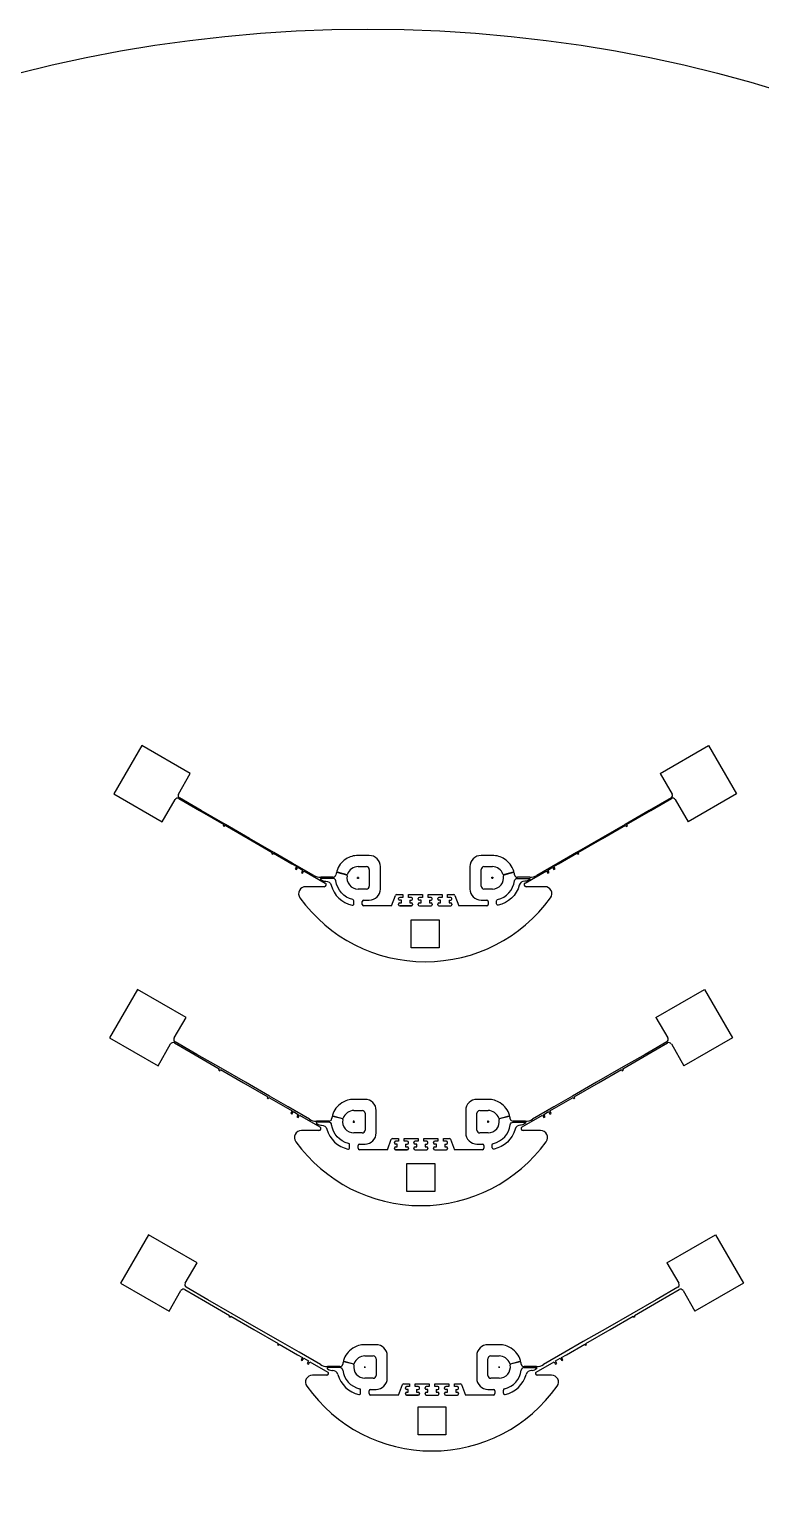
# Model space of a CAD drawing. Header units: feet. Extents: x -1170 to 123593, y -32664 to 67336.
# Drawn here: x 36718 to 62873, y 15252 to 67336 of the extents above; entities that cross this region are included whole.
import ezdxf

# ---------------------------------------------------------------- set-up
doc = ezdxf.new("R2010")
doc.units = ezdxf.units.FT
doc.header["$MEASUREMENT"] = 0
doc.linetypes.add('CENTER2', pattern=[1.125, 0.75, -0.125, 0.125, -0.125])
doc.layers.get('DEFPOINTS').update_dxf_attribs({"color": 255, "linetype": 'CONTINUOUS'})
doc.layers.add('5_DARK', color=255, linetype='CONTINUOUS')

# ---------------------------------------------------------------- blocks, each defined once
blk = doc.blocks.new('*U520')
at = {"layer": '5_DARK', "color": 0, "linetype": 'Continuous', "transparency": 16777216}
for p, q in [((-40, 0), (40, 0)), ((0, -40), (0, 40))]:
    blk.add_line(p, q, dxfattribs=at)
blk = doc.blocks.new('*U518')
at = {"layer": '5_DARK', "color": 0, "linetype": 'Continuous', "transparency": 16777216}
for p, q in [((-20, 0), (20, 0)), ((0, -20), (0, 20))]:
    blk.add_line(p, q, dxfattribs=at)
blk = doc.blocks.new('*U517')
at = {"layer": '5_DARK', "color": 0, "linetype": 'Continuous', "transparency": 16777216}
for p, q in [((-20, 0), (20, 0)), ((0, -20), (0, 20))]:
    blk.add_line(p, q, dxfattribs=at)
blk = doc.blocks.new('*U515')
at = {"layer": '5_DARK', "color": 0, "linetype": 'Continuous', "transparency": 16777216}
for p, q in [((-20, 0), (20, 0)), ((0, -20), (0, 20))]:
    blk.add_line(p, q, dxfattribs=at)
blk = doc.blocks.new('*U519')
at = {"layer": '5_DARK', "color": 0, "linetype": 'Continuous', "transparency": 16777216}
for p, q in [((-40, 0), (40, 0)), ((0, -40), (0, 40))]:
    blk.add_line(p, q, dxfattribs=at)
blk = doc.blocks.new('*U523')
at = {"layer": '5_DARK', "color": 0, "linetype": 'Continuous', "transparency": 16777216}
for p, q in [((-40, 0), (40, 0)), ((0, -40), (0, 40))]:
    blk.add_line(p, q, dxfattribs=at)
blk = doc.blocks.new('*U521')
at = {"layer": '5_DARK', "color": 0, "linetype": 'Continuous', "transparency": 16777216}
for p, q in [((-20, 0), (20, 0)), ((0, -20), (0, 20))]:
    blk.add_line(p, q, dxfattribs=at)
blk = doc.blocks.new('*U525')
at = {"layer": '5_DARK', "color": 0, "linetype": 'Continuous', "transparency": 16777216}
for p, q in [((-20, 0), (20, 0)), ((0, -20), (0, 20))]:
    blk.add_line(p, q, dxfattribs=at)
blk = doc.blocks.new('*U524')
at = {"layer": '5_DARK', "color": 0, "linetype": 'Continuous', "transparency": 16777216}
for p, q in [((-20, 0), (20, 0)), ((0, -20), (0, 20))]:
    blk.add_line(p, q, dxfattribs=at)
blk = doc.blocks.new('*U522')
at = {"layer": '5_DARK', "color": 0, "linetype": 'Continuous', "transparency": 16777216}
for p, q in [((-40, 0), (40, 0)), ((0, -40), (0, 40))]:
    blk.add_line(p, q, dxfattribs=at)

msp = doc.modelspace()

# ---------------------------------------------------------------- linework, layer by layer
at = {"layer": '5_DARK', "linetype": 'Continuous'}
for p, q in [((42052, 39987), (42477, 40724)), ((59274, 40724), (59699, 39987)), ((41477, 38991), (41937, 39788)), ((42074, 39825), (42810, 39400)), ((42868, 39401), (42089, 39851)), ((59663, 39851), (58883, 39401)), ((58942, 39400), (59678, 39825)), ((59814, 39788), (60274, 38991)), ((42810, 39400), (43676, 38900)), ((43734, 38901), (42868, 39401)), ((58883, 39401), (58017, 38901)), ((58076, 38900), (58942, 39400)), ((43676, 38900), (43651, 38857)), ((43651, 38857), (43694, 38832)), ((43676, 38900), (43676, 38900)), ((43694, 38832), (43719, 38875)), ((43719, 38875), (44542, 38400)), ((44600, 38401), (43734, 38901)), ((58017, 38901), (57151, 38401)), ((57210, 38400), (58032, 38875)), ((58032, 38875), (58057, 38832)), ((58057, 38832), (58101, 38857)), ((58101, 38857), (58076, 38900)), ((58076, 38900), (58076, 38900)), ((44542, 38400), (45408, 37900)), ((45466, 37901), (44600, 38401)), ((57151, 38401), (56285, 37901)), ((56343, 37900), (57210, 38400)), ((45408, 37900), (45383, 37857)), ((45383, 37857), (45426, 37832)), ((45408, 37900), (45408, 37900)), ((45426, 37832), (45451, 37875)), ((45429, 37836), (45429, 37836)), ((45451, 37875), (46108, 37496)), ((46123, 37522), (45466, 37901)), ((46890, 37079), (46123, 37522)), ((48876, 37792), (48476, 37792)), ((53276, 37792), (52876, 37792)), ((55628, 37522), (54861, 37079)), ((56285, 37901), (55628, 37522)), ((55628, 37522), (55628, 37522)), ((55643, 37496), (56300, 37875)), ((56300, 37875), (56325, 37832)), ((56323, 37836), (56323, 37836)), ((56325, 37832), (56368, 37857)), ((56368, 37857), (56343, 37900)), ((56343, 37900), (56343, 37900)), ((46108, 37496), (46108, 37496)), ((46108, 37496), (46281, 37396)), ((46281, 37396), (46231, 37309)), ((46231, 37309), (46274, 37284)), ((46274, 37284), (46324, 37371)), ((46324, 37371), (46498, 37271)), ((46498, 37271), (46448, 37184)), ((46448, 37184), (46491, 37159)), ((46491, 37159), (46541, 37246)), ((46541, 37246), (47304, 36805)), ((47584, 37012), (47140, 37012)), ((48068, 37090), (47720, 37184)), ((47725, 37203), (48074, 37110)), ((48476, 37392), (48776, 37392)), ((48876, 37292), (48876, 36692)), ((49276, 36592), (49276, 37392)), ((52476, 37392), (52476, 36592)), ((52876, 36692), (52876, 37292)), ((52976, 37392), (53276, 37392)), ((53678, 37110), (54026, 37203)), ((54031, 37184), (53683, 37090)), ((54611, 37012), (54168, 37012)), ((54447, 36805), (55210, 37246)), ((55210, 37246), (55260, 37159)), ((55254, 37271), (55427, 37371)), ((55304, 37184), (55254, 37271)), ((55260, 37159), (55304, 37184)), ((55427, 37371), (55477, 37284)), ((55470, 37396), (55643, 37496)), ((55520, 37309), (55470, 37396)), ((55477, 37284), (55520, 37309)), ((46976, 36675), (46601, 36675)), ((47269, 36675), (46976, 36675)), ((48776, 36592), (48476, 36592)), ((53276, 36592), (52976, 36592)), ((54776, 36675), (54482, 36675)), ((55150, 36675), (54776, 36675)), ((48626, 36042), (48626, 36142)), ((48676, 36192), (48876, 36192)), ((49676, 35992), (48676, 35992)), ((49676, 35992), (49816, 36366)), ((49853, 36392), (50076, 36392)), ((49926, 36232), (49926, 36252)), ((49926, 36032), (49926, 36052)), ((50076, 36292), (49966, 36292)), ((50026, 36192), (49966, 36192)), ((49966, 36092), (50026, 36092)), ((50386, 35992), (49966, 35992)), ((49966, 35992), (50386, 35992)), ((49966, 35992), (50386, 35992)), ((50026, 36092), (50026, 36192)), ((50076, 36392), (50076, 36292)), ((50276, 36292), (50276, 36392)), ((50276, 36392), (50526, 36392)), ((50386, 36292), (50276, 36292)), ((50326, 36192), (50326, 36092)), ((50326, 36192), (50386, 36192)), ((50326, 36092), (50386, 36092)), ((50426, 36232), (50426, 36252)), ((50426, 36052), (50426, 36032)), ((50526, 36392), (50776, 36392)), ((50626, 36232), (50626, 36252)), ((50626, 36032), (50626, 36052)), ((50776, 36292), (50666, 36292)), ((50726, 36192), (50666, 36192)), ((50666, 36092), (50726, 36092)), ((50726, 36092), (50726, 36192)), ((50776, 36392), (50776, 36292)), ((50976, 36292), (50976, 36392)), ((50976, 36392), (51226, 36392)), ((51086, 36292), (50976, 36292)), ((51026, 36192), (51026, 36092)), ((51026, 36192), (51086, 36192)), ((51026, 36092), (51086, 36092)), ((51126, 36232), (51126, 36252)), ((51126, 36052), (51126, 36032)), ((51226, 36392), (51476, 36392)), ((51326, 36232), (51326, 36252)), ((51326, 36032), (51326, 36052)), ((51476, 36292), (51366, 36292)), ((51426, 36192), (51366, 36192)), ((51366, 36092), (51426, 36092)), ((51426, 36092), (51426, 36192)), ((51476, 36392), (51476, 36292)), ((51676, 36292), (51676, 36392)), ((51676, 36392), (51898, 36392)), ((51786, 36292), (51676, 36292)), ((51726, 36192), (51726, 36092)), ((51726, 36192), (51786, 36192)), ((51726, 36092), (51786, 36092)), ((51826, 36232), (51826, 36252)), ((51826, 36052), (51826, 36032)), ((51935, 36366), (52076, 35992)), ((53076, 35992), (52076, 35992)), ((52876, 36192), (53076, 36192)), ((53126, 36142), (53126, 36042)), ((41901, 31268), (42326, 32004)), ((59123, 32004), (59548, 31268)), ((41326, 30272), (41776, 31051)), ((41912, 31088), (42648, 30663)), ((42717, 30681), (41937, 31131)), ((59511, 31131), (58732, 30681)), ((58800, 30663), (59536, 31088)), ((59673, 31051), (60123, 30272)), ((42648, 30663), (43514, 30163)), ((43583, 30181), (42717, 30681)), ((58732, 30681), (57866, 30181)), ((57934, 30163), (58800, 30663)), ((43514, 30163), (43489, 30120)), ((43489, 30120), (43533, 30095)), ((43514, 30163), (43514, 30163)), ((43533, 30095), (43558, 30138)), ((43558, 30138), (44380, 29663)), ((44449, 29681), (43583, 30181)), ((57866, 30181), (57000, 29681)), ((57068, 29663), (57891, 30138)), ((57891, 30138), (57916, 30095)), ((57916, 30095), (57959, 30120)), ((57959, 30120), (57934, 30163)), ((57934, 30163), (57934, 30163)), ((44380, 29663), (45246, 29163)), ((45315, 29181), (44449, 29681)), ((45972, 28802), (45315, 29181)), ((56134, 29181), (55477, 28802)), ((57000, 29681), (56134, 29181)), ((56202, 29163), (57068, 29663)), ((45246, 29163), (45221, 29120)), ((45221, 29120), (45265, 29095)), ((45246, 29163), (45246, 29163)), ((45265, 29095), (45290, 29138)), ((45277, 29116), (45277, 29116)), ((45290, 29138), (45947, 28759)), ((45947, 28759), (45947, 28759)), ((45947, 28759), (46120, 28659)), ((46739, 28359), (45972, 28802)), ((46120, 28659), (46070, 28572)), ((48724, 29072), (48324, 29072)), ((48324, 28672), (48624, 28672)), ((49124, 27872), (49124, 28672)), ((52324, 28672), (52324, 27872)), ((53124, 29072), (52724, 29072)), ((52824, 28672), (53124, 28672)), ((55477, 28802), (54709, 28359)), ((55329, 28659), (55502, 28759)), ((55379, 28572), (55329, 28659)), ((55477, 28802), (55477, 28802)), ((55502, 28759), (56159, 29138)), ((56159, 29138), (56184, 29095)), ((56171, 29116), (56171, 29116)), ((56184, 29095), (56227, 29120)), ((56227, 29120), (56202, 29163)), ((56202, 29163), (56202, 29163)), ((46070, 28572), (46113, 28547)), ((46113, 28547), (46163, 28634)), ((46163, 28634), (46336, 28534)), ((46336, 28534), (46286, 28447)), ((46286, 28447), (46330, 28422)), ((46330, 28422), (46380, 28509)), ((46380, 28509), (47112, 28086)), ((47432, 28292), (46989, 28292)), ((47917, 28371), (47569, 28464)), ((47574, 28483), (47922, 28390)), ((48724, 28572), (48724, 27972)), ((52724, 27972), (52724, 28572)), ((53526, 28390), (53874, 28483)), ((53880, 28464), (53531, 28371)), ((54459, 28292), (54016, 28292)), ((54336, 28086), (55069, 28509)), ((55069, 28509), (55119, 28422)), ((55112, 28534), (55285, 28634)), ((55162, 28447), (55112, 28534)), ((55119, 28422), (55162, 28447)), ((55285, 28634), (55335, 28547)), ((55335, 28547), (55379, 28572)), ((46824, 27955), (46450, 27955)), ((47077, 27955), (46824, 27955)), ((48624, 27872), (48324, 27872)), ((49524, 27272), (49664, 27646)), ((49702, 27672), (49924, 27672)), ((49924, 27672), (49924, 27572)), ((50124, 27572), (50124, 27672)), ((50124, 27672), (50374, 27672)), ((50374, 27672), (50624, 27672)), ((50624, 27672), (50624, 27572)), ((50824, 27572), (50824, 27672)), ((50824, 27672), (51074, 27672)), ((51074, 27672), (51324, 27672)), ((51324, 27672), (51324, 27572)), ((51524, 27572), (51524, 27672)), ((51524, 27672), (51746, 27672)), ((51784, 27646), (51924, 27272)), ((53124, 27872), (52824, 27872)), ((54624, 27955), (54371, 27955)), ((54998, 27955), (54624, 27955)), ((48474, 27322), (48474, 27422)), ((48524, 27472), (48724, 27472)), ((49524, 27272), (48524, 27272)), ((49774, 27512), (49774, 27532)), ((49774, 27312), (49774, 27332)), ((49924, 27572), (49814, 27572)), ((49874, 27472), (49814, 27472)), ((49814, 27372), (49874, 27372)), ((50234, 27272), (49814, 27272)), ((49814, 27272), (50234, 27272)), ((49814, 27272), (50234, 27272)), ((49874, 27372), (49874, 27472)), ((50234, 27572), (50124, 27572)), ((50174, 27472), (50174, 27372)), ((50174, 27472), (50234, 27472)), ((50174, 27372), (50234, 27372)), ((50274, 27512), (50274, 27532)), ((50274, 27332), (50274, 27312)), ((50474, 27512), (50474, 27532)), ((50474, 27312), (50474, 27332)), ((50624, 27572), (50514, 27572)), ((50574, 27472), (50514, 27472)), ((50514, 27372), (50574, 27372)), ((50574, 27372), (50574, 27472)), ((50934, 27572), (50824, 27572)), ((50874, 27472), (50874, 27372)), ((50874, 27472), (50934, 27472)), ((50874, 27372), (50934, 27372)), ((50974, 27512), (50974, 27532)), ((50974, 27332), (50974, 27312)), ((51174, 27512), (51174, 27532)), ((51174, 27312), (51174, 27332)), ((51324, 27572), (51214, 27572)), ((51274, 27472), (51214, 27472)), ((51214, 27372), (51274, 27372)), ((51274, 27372), (51274, 27472)), ((51634, 27572), (51524, 27572)), ((51574, 27472), (51574, 27372)), ((51574, 27472), (51634, 27472)), ((51574, 27372), (51634, 27372)), ((51674, 27512), (51674, 27532)), ((51674, 27332), (51674, 27312)), ((52924, 27272), (51924, 27272)), ((52724, 27472), (52924, 27472)), ((52974, 27422), (52974, 27322)), ((42294, 22495), (42719, 23231)), ((59516, 23231), (59941, 22495)), ((41719, 21499), (42144, 22235)), ((42281, 22271), (43017, 21846)), ((43110, 21908), (42331, 22358)), ((43976, 21408), (43110, 21908)), ((59125, 21908), (58259, 21408)), ((59905, 22358), (59125, 21908)), ((59219, 21846), (59955, 22271)), ((60091, 22235), (60516, 21499)), ((43017, 21846), (43883, 21346)), ((44842, 20908), (43976, 21408)), ((58259, 21408), (57393, 20908)), ((58353, 21346), (59219, 21846)), ((43883, 21346), (43858, 21303)), ((43858, 21303), (43901, 21278)), ((43883, 21346), (43883, 21346)), ((43901, 21278), (43926, 21321)), ((43926, 21321), (44749, 20846)), ((44749, 20846), (45615, 20346)), ((45708, 20408), (44842, 20908)), ((57393, 20908), (56527, 20408)), ((56621, 20346), (57487, 20846)), ((57487, 20846), (58309, 21321)), ((58309, 21321), (58334, 21278)), ((58334, 21278), (58378, 21303)), ((58378, 21303), (58353, 21346)), ((58353, 21346), (58353, 21346)), ((45615, 20346), (45590, 20303)), ((45615, 20346), (45615, 20346)), ((45633, 20278), (45658, 20321)), ((45658, 20321), (45658, 20321)), ((45658, 20321), (46315, 19942)), ((46365, 20029), (45708, 20408)), ((56527, 20408), (55870, 20029)), ((55920, 19942), (56577, 20321)), ((56577, 20321), (56577, 20321)), ((56577, 20321), (56602, 20278)), ((56646, 20303), (56621, 20346)), ((56621, 20346), (56621, 20346)), ((45590, 20303), (45633, 20278)), ((46315, 19942), (46488, 19842)), ((47132, 19586), (46365, 20029)), ((46488, 19842), (46438, 19756)), ((46482, 19731), (46532, 19817)), ((46532, 19817), (46705, 19717)), ((49118, 20299), (48718, 20299)), ((48718, 19899), (49018, 19899)), ((49118, 19799), (49118, 19199)), ((49518, 19099), (49518, 19899)), ((52718, 19899), (52718, 19099)), ((53518, 20299), (53118, 20299)), ((53118, 19199), (53118, 19799)), ((53218, 19899), (53518, 19899)), ((55870, 20029), (55103, 19586)), ((55531, 19717), (55704, 19817)), ((55704, 19817), (55754, 19731)), ((55747, 19842), (55920, 19942)), ((55797, 19756), (55747, 19842)), ((56602, 20278), (56646, 20303)), ((46438, 19756), (46482, 19731)), ((46705, 19717), (46655, 19631)), ((46655, 19631), (46698, 19606)), ((46698, 19606), (46748, 19692)), ((46748, 19692), (47390, 19321)), ((47826, 19519), (47382, 19519)), ((47382, 19441), (47448, 19404)), ((47826, 19479), (47392, 19479)), ((47541, 19379), (47561, 19379)), ((48311, 19598), (47962, 19691)), ((47968, 19710), (48316, 19617)), ((48698, 19499), (48738, 19499)), ((48698, 19499), (48738, 19499)), ((48718, 19479), (48718, 19519)), ((48718, 19479), (48718, 19519)), ((53498, 19499), (53538, 19499)), ((53498, 19499), (53538, 19499)), ((53518, 19479), (53518, 19519)), ((53518, 19479), (53518, 19519)), ((53920, 19617), (54268, 19710)), ((54273, 19691), (53925, 19598)), ((54853, 19519), (54410, 19519)), ((54410, 19479), (54843, 19479)), ((54695, 19379), (54674, 19379)), ((54853, 19441), (54788, 19404)), ((54845, 19321), (55487, 19692)), ((55487, 19692), (55537, 19606)), ((55581, 19631), (55531, 19717)), ((55537, 19606), (55581, 19631)), ((55754, 19731), (55797, 19756)), ((47218, 19210), (46845, 19210)), ((47360, 19210), (47218, 19210)), ((49018, 19099), (48718, 19099)), ((49918, 18499), (50058, 18873)), ((50096, 18899), (50318, 18899)), ((50168, 18739), (50168, 18759)), ((50318, 18799), (50208, 18799)), ((50318, 18899), (50318, 18799)), ((50518, 18799), (50518, 18899)), ((50518, 18899), (50768, 18899)), ((50628, 18799), (50518, 18799)), ((50668, 18739), (50668, 18759)), ((50768, 18899), (51018, 18899)), ((50868, 18739), (50868, 18759)), ((51018, 18799), (50908, 18799)), ((51018, 18899), (51018, 18799)), ((51218, 18799), (51218, 18899)), ((51218, 18899), (51468, 18899)), ((51328, 18799), (51218, 18799)), ((51368, 18739), (51368, 18759)), ((51468, 18899), (51718, 18899)), ((51568, 18739), (51568, 18759)), ((51718, 18799), (51608, 18799)), ((51718, 18899), (51718, 18799)), ((51918, 18799), (51918, 18899)), ((51918, 18899), (52140, 18899)), ((52028, 18799), (51918, 18799)), ((52068, 18739), (52068, 18759)), ((52178, 18873), (52318, 18499)), ((53518, 19099), (53218, 19099)), ((54976, 19210), (54875, 19210)), ((55390, 19210), (54976, 19210)), ((48568, 18570), (48568, 18673)), ((48868, 18549), (48868, 18649)), ((48918, 18699), (49118, 18699)), ((49918, 18499), (48918, 18499)), ((50168, 18539), (50168, 18559)), ((50268, 18699), (50208, 18699)), ((50208, 18599), (50268, 18599)), ((50208, 18499), (50628, 18499)), ((50628, 18499), (50208, 18499)), ((50208, 18499), (50628, 18499)), ((50268, 18599), (50268, 18699)), ((50568, 18699), (50568, 18599)), ((50568, 18699), (50628, 18699)), ((50568, 18599), (50628, 18599)), ((50668, 18559), (50668, 18539)), ((50868, 18539), (50868, 18559)), ((50968, 18699), (50908, 18699)), ((50908, 18599), (50968, 18599)), ((50968, 18599), (50968, 18699)), ((51268, 18699), (51268, 18599)), ((51268, 18699), (51328, 18699)), ((51268, 18599), (51328, 18599)), ((51368, 18559), (51368, 18539)), ((51568, 18539), (51568, 18559)), ((51668, 18699), (51608, 18699)), ((51608, 18599), (51668, 18599)), ((51668, 18599), (51668, 18699)), ((51968, 18699), (51968, 18599)), ((51968, 18699), (52028, 18699)), ((51968, 18599), (52028, 18599)), ((52068, 18559), (52068, 18539)), ((53318, 18499), (52318, 18499)), ((53118, 18699), (53318, 18699)), ((53368, 18649), (53368, 18549)), ((53668, 18570), (53668, 18673)), ((50618, 17076), (50618, 18076)), ((50618, 18076), (51618, 18076)), ((51618, 18076), (51618, 17076)), ((51618, 17076), (50618, 17076))]:
    msp.add_line(p, q, dxfattribs=at)
for points in [[(48287, 36214, -0.309211), (47683, 36885, 0.375565), (47584, 36972), (47150, 36972, 0.767327), (47140, 36934), (47206, 36897, 0.131652), (47299, 36872), (47319, 36872, -0.337188), (47512, 36725, 0.279115), (48265, 36014, 0.477796), (48326, 36063), (48326, 36165, 0.346237), (48287, 36214)], [(53464, 36214, 0.309211), (54068, 36885, -0.375565), (54168, 36972), (54601, 36972, -0.767327), (54611, 36934), (54546, 36897, -0.131652), (54452, 36872), (54432, 36872, 0.337188), (54239, 36725, -0.279115), (53486, 36014, -0.477796), (53426, 36063), (53426, 36165, -0.346237), (53464, 36214)], [(48136, 27494, -0.309211), (47531, 28165, 0.375565), (47432, 28252), (46999, 28252, 0.767327), (46989, 28215), (47054, 28177, 0.131652), (47147, 28152), (47168, 28152, -0.337188), (47360, 28005, 0.279115), (48114, 27294, 0.477796), (48174, 27343), (48174, 27446, 0.346237), (48136, 27494)], [(53312, 27494, 0.309211), (53917, 28165, -0.375565), (54016, 28252), (54450, 28252, -0.767327), (54460, 28215), (54394, 28177, -0.131652), (54301, 28152), (54281, 28152, 0.337188), (54088, 28005, -0.279115), (53335, 27294, -0.477796), (53274, 27343), (53274, 27446, -0.346237), (53312, 27494)]]:
    msp.add_lwpolyline(points, format="xyb", dxfattribs=at)
for points in [[(50376, 34492), (50376, 35492), (51376, 35492), (51376, 34492)], [(50224, 25772), (50224, 26772), (51224, 26772), (51224, 25772)]]:
    msp.add_lwpolyline(points, close=True, dxfattribs=at)
msp.add_circle((48830, 17336), 50000, dxfattribs=at)
for centre, radius, start, end in [((42024, 39738), 100, 60, 150), ((42139, 39937), 100, 150, 240), ((59613, 39937), 100, 300, 30), ((59728, 39738), 100, 30, 120), ((48476, 36992), 800, 122.9395, 162.7958), ((48476, 36992), 800, 90, 122.9395), ((48876, 37392), 400, 0, 90), ((52876, 37392), 400, 90, 180), ((53276, 36992), 800, 57.0605, 90), ((53276, 36992), 800, 17.2042, 57.0605), ((47140, 37512), 500, 240, 270), ((47584, 37112), 100, 270, 352.3377), ((48476, 36992), 800, 167.2042, 172.3377), ((47715, 37164), 20, 75, 167.2042), ((47731, 37222), 20, 162.7958, 255), ((48063, 37071), 20, 349.096, 75), ((48079, 37129), 20, 255, 340.904), ((48476, 36992), 400, 169.096, 270), ((48476, 36992), 400, 125.465, 160.904), ((48476, 36992), 400, 90, 125.465), ((48776, 37292), 100, 0, 90), ((52976, 37292), 100, 90, 180), ((53276, 36992), 400, 54.535, 90), ((53276, 36992), 400, 270, 10.904), ((53276, 36992), 400, 19.096, 54.535), ((53673, 37129), 20, 199.096, 285), ((53688, 37071), 20, 105, 190.904), ((54021, 37222), 20, 285, 17.2042), ((54036, 37164), 20, 12.7958, 105), ((53276, 36992), 800, 7.6623, 12.7958), ((54168, 37112), 100, 187.6623, 270), ((54611, 37512), 500, 270, 300), ((46601, 36425), 250, 90, 215.8892), ((47269, 36745), 70, 270, 60), ((48776, 36692), 100, 270, 0), ((48876, 36592), 400, 270, 0), ((52876, 36592), 400, 180, 270), ((52976, 36692), 100, 180, 270), ((54482, 36745), 70, 120, 270), ((55150, 36425), 250, 324.1108, 90), ((50876, 39517), 5526, 215.8892, 324.1108), ((48676, 36142), 50, 90, 180), ((48676, 36042), 50, 180, 270), ((49853, 36352), 40, 90, 159.444), ((49966, 36252), 40, 90, 180), ((49966, 36232), 40, 180, 270), ((49966, 36052), 40, 90, 180), ((49966, 36032), 40, 180, 270), ((50386, 36252), 40, 0, 90), ((50386, 36232), 40, 270, 0), ((50386, 36052), 40, 0, 90), ((50386, 36032), 40, 270, 0), ((50666, 36252), 40, 90, 180), ((50666, 36232), 40, 180, 270), ((50666, 36052), 40, 90, 180), ((50666, 36032), 40, 180, 270), ((51086, 36252), 40, 0, 90), ((51086, 36232), 40, 270, 0), ((51086, 36052), 40, 0, 90), ((51086, 36032), 40, 270, 0), ((51366, 36252), 40, 90, 180), ((51366, 36232), 40, 180, 270), ((51366, 36052), 40, 90, 180), ((51366, 36032), 40, 180, 270), ((51786, 36252), 40, 0, 90), ((51786, 36232), 40, 270, 0), ((51786, 36052), 40, 0, 90), ((51786, 36032), 40, 270, 0), ((51898, 36352), 40, 20.556, 90), ((53076, 36142), 50, 0, 90), ((53076, 36042), 50, 270, 0), ((41987, 31218), 100, 150, 240), ((59461, 31218), 100, 300, 30), ((41862, 31001), 100, 60, 150), ((59586, 31001), 100, 30, 120), ((48324, 28272), 800, 122.9395, 162.7958), ((48324, 28272), 800, 90, 122.9395), ((48324, 28272), 400, 90, 125.465), ((48624, 28572), 100, 0, 90), ((48724, 28672), 400, 0, 90), ((52724, 28672), 400, 90, 180), ((52824, 28572), 100, 90, 180), ((53124, 28272), 800, 57.0605, 90), ((53124, 28272), 400, 54.535, 90), ((53124, 28272), 800, 17.2042, 57.0605), ((46989, 28792), 500, 240, 270), ((47432, 28392), 100, 270, 352.3377), ((48324, 28272), 800, 167.2042, 172.3377), ((47564, 28445), 20, 75, 167.2042), ((47579, 28503), 20, 162.7958, 255), ((47912, 28351), 20, 349.096, 75), ((47927, 28409), 20, 255, 340.904), ((48324, 28272), 400, 169.096, 270), ((48324, 28272), 400, 125.465, 160.904), ((53124, 28272), 400, 270, 10.904), ((53124, 28272), 400, 19.096, 54.535), ((53521, 28409), 20, 199.096, 285), ((53537, 28351), 20, 105, 190.904), ((53869, 28503), 20, 285, 17.2042), ((53885, 28445), 20, 12.7958, 105), ((53124, 28272), 800, 7.6623, 12.7958), ((54016, 28392), 100, 187.6623, 270), ((54459, 28792), 500, 270, 300), ((46450, 27705), 250, 90, 215.8892), ((47077, 28025), 70, 270, 60), ((48624, 27972), 100, 270, 0), ((48724, 27872), 400, 270, 0), ((49702, 27632), 40, 90, 159.444), ((51746, 27632), 40, 20.556, 90), ((52724, 27872), 400, 180, 270), ((52824, 27972), 100, 180, 270), ((54371, 28025), 70, 120, 270), ((54998, 27705), 250, 324.1108, 90), ((50724, 30798), 5526, 215.8892, 324.1108), ((48524, 27422), 50, 90, 180), ((48524, 27322), 50, 180, 270), ((49814, 27532), 40, 90, 180), ((49814, 27512), 40, 180, 270), ((49814, 27332), 40, 90, 180), ((49814, 27312), 40, 180, 270), ((50234, 27532), 40, 0, 90), ((50234, 27512), 40, 270, 0), ((50234, 27332), 40, 0, 90), ((50234, 27312), 40, 270, 0), ((50514, 27532), 40, 90, 180), ((50514, 27512), 40, 180, 270), ((50514, 27332), 40, 90, 180), ((50514, 27312), 40, 180, 270), ((50934, 27532), 40, 0, 90), ((50934, 27512), 40, 270, 0), ((50934, 27332), 40, 0, 90), ((50934, 27312), 40, 270, 0), ((51214, 27532), 40, 90, 180), ((51214, 27512), 40, 180, 270), ((51214, 27332), 40, 90, 180), ((51214, 27312), 40, 180, 270), ((51634, 27532), 40, 0, 90), ((51634, 27512), 40, 270, 0), ((51634, 27332), 40, 0, 90), ((51634, 27312), 40, 270, 0), ((52924, 27422), 50, 0, 90), ((52924, 27322), 50, 270, 0), ((59855, 22445), 100, 300, 30), ((60005, 22185), 100, 30, 120), ((48718, 19499), 800, 122.9395, 162.7958), ((48718, 19499), 800, 90, 122.9395), ((48718, 19499), 400, 125.465, 160.904), ((48718, 19499), 400, 90, 125.465), ((49018, 19799), 100, 0, 90), ((49118, 19899), 400, 0, 90), ((53118, 19899), 400, 90, 180), ((53218, 19799), 100, 90, 180), ((53518, 19499), 800, 57.0604, 90), ((53518, 19499), 400, 54.535, 90), ((53518, 19499), 400, 19.096, 54.535), ((53518, 19499), 800, 17.2042, 57.0604), ((47382, 20019), 500, 240, 270), ((47360, 19270), 60, 270, 60), ((47392, 19459), 20, 90, 240), ((47541, 19565), 187, 240, 270), ((47561, 19179), 200, 15.466, 90), ((47826, 19619), 100, 270, 352.3377), ((47826, 19379), 100, 7.6623, 90), ((48718, 19499), 800, 167.2042, 172.3377), ((48718, 19499), 800, 187.6623, 256.391), ((47957, 19672), 20, 75, 167.2042), ((47973, 19730), 20, 162.7958, 255), ((48305, 19578), 20, 349.096, 75), ((48321, 19636), 20, 255, 340.904), ((48718, 19499), 400, 169.096, 270), ((53518, 19499), 400, 270, 10.9039), ((53518, 19499), 800, 283.6089, 352.3377), ((53915, 19636), 20, 199.096, 285), ((53930, 19578), 20, 105, 190.9039), ((54263, 19730), 20, 285, 17.2042), ((54278, 19672), 20, 12.7958, 105), ((53518, 19499), 800, 7.6622, 12.7958), ((54410, 19619), 100, 187.6622, 270), ((54410, 19379), 100, 90, 172.3377), ((54674, 19179), 200, 90, 164.534), ((54695, 19565), 187, 270, 300), ((54875, 19270), 60, 120, 270), ((54843, 19459), 20, 300, 90), ((54853, 20019), 500, 270, 300), ((46845, 18960), 250, 90, 215.2837), ((51118, 21983), 5484, 215.2837, 324.7163), ((48718, 19499), 1000, 195.466, 257.8468), ((49018, 19199), 100, 270, 0), ((49118, 19099), 400, 270, 360), ((50096, 18859), 40, 90, 159.444), ((50208, 18759), 40, 90, 180), ((50628, 18759), 40, 0, 90), ((50908, 18759), 40, 90, 180), ((51328, 18759), 40, 0, 90), ((51608, 18759), 40, 90, 180), ((52028, 18759), 40, 0, 90), ((52140, 18859), 40, 20.556, 90), ((53118, 19099), 400, 180, 270), ((53218, 19199), 100, 180, 270), ((53518, 19499), 1000, 282.1532, 344.534), ((55390, 18960), 250, 324.7163, 90), ((48518, 18570), 50, 257.8468, 0), ((48518, 18673), 50, 360, 76.391), ((48918, 18649), 50, 90, 180), ((48918, 18549), 50, 180, 270), ((50208, 18739), 40, 180, 270), ((50208, 18559), 40, 90, 180), ((50208, 18539), 40, 180, 270), ((50628, 18739), 40, 270, 0), ((50628, 18559), 40, 0, 90), ((50628, 18539), 40, 270, 0), ((50908, 18739), 40, 180, 270), ((50908, 18559), 40, 90, 180), ((50908, 18539), 40, 180, 270), ((51328, 18739), 40, 270, 0), ((51328, 18559), 40, 0, 90), ((51328, 18539), 40, 270, 0), ((51608, 18739), 40, 180, 270), ((51608, 18559), 40, 90, 180), ((51608, 18539), 40, 180, 270), ((52028, 18739), 40, 270, 0), ((52028, 18559), 40, 0, 90), ((52028, 18539), 40, 270, 0), ((53318, 18649), 50, 360, 90), ((53318, 18549), 50, 270, 360), ((53718, 18673), 50, 103.6089, 180), ((53718, 18570), 50, 180, 282.1532)]:
    msp.add_arc(centre, radius, start, end, dxfattribs=at)
at = {"layer": 'DEFPOINTS', "linetype": 'Continuous'}
for p, q in [((40745, 41724), (39745, 39991)), ((42477, 40724), (40745, 41724)), ((59274, 40724), (61006, 41724)), ((61006, 41724), (62006, 39991)), ((39745, 39991), (41477, 38991)), ((62006, 39991), (60274, 38991)), ((50666, 35992), (51086, 35992)), ((51366, 35992), (51786, 35992)), ((40593, 33004), (39593, 31272)), ((42326, 32004), (40593, 33004)), ((59123, 32004), (60855, 33004)), ((60855, 33004), (61855, 31272)), ((39593, 31272), (41326, 30272)), ((61855, 31272), (60123, 30272)), ((50514, 27272), (50934, 27272)), ((51214, 27272), (51634, 27272)), ((40987, 24231), (39987, 22499)), ((42719, 23231), (40987, 24231)), ((59516, 23231), (61249, 24231)), ((61249, 24231), (62249, 22499)), ((39987, 22499), (41719, 21499)), ((42294, 22495), (42294, 22495)), ((62249, 22499), (60516, 21499)), ((42144, 22235), (42144, 22235)), ((50908, 18499), (51328, 18499)), ((51608, 18499), (52028, 18499))]:
    msp.add_line(p, q, dxfattribs=at)
for centre, start, end in [((42381, 22445), 150, 240), ((42231, 22185), 60, 150)]:
    msp.add_arc(centre, 100, start, end, dxfattribs=at)

# ---------------------------------------------------------------- block references
at = {"layer": '5_DARK', "linetype": 'CENTER2'}
for name, p in [('*U520', (48476, 36992)), ('*U518', (48476, 36992)), ('*U517', (48476, 36992)), ('*U515', (48476, 36992)), ('*U523', (48324, 28272)), ('*U521', (48324, 28272)), ('*U525', (48324, 28272)), ('*U524', (48324, 28272))]:
    msp.add_blockref(name, p, dxfattribs=at)
at = {"layer": '5_DARK', "linetype": 'CENTER2', "extrusion": (0, 0, -1)}
for name, p in [('*U519', (-53276, 36992)), ('*U522', (-53124, 28272))]:
    msp.add_blockref(name, p, dxfattribs=at)

doc.saveas('drawing.dxf')
